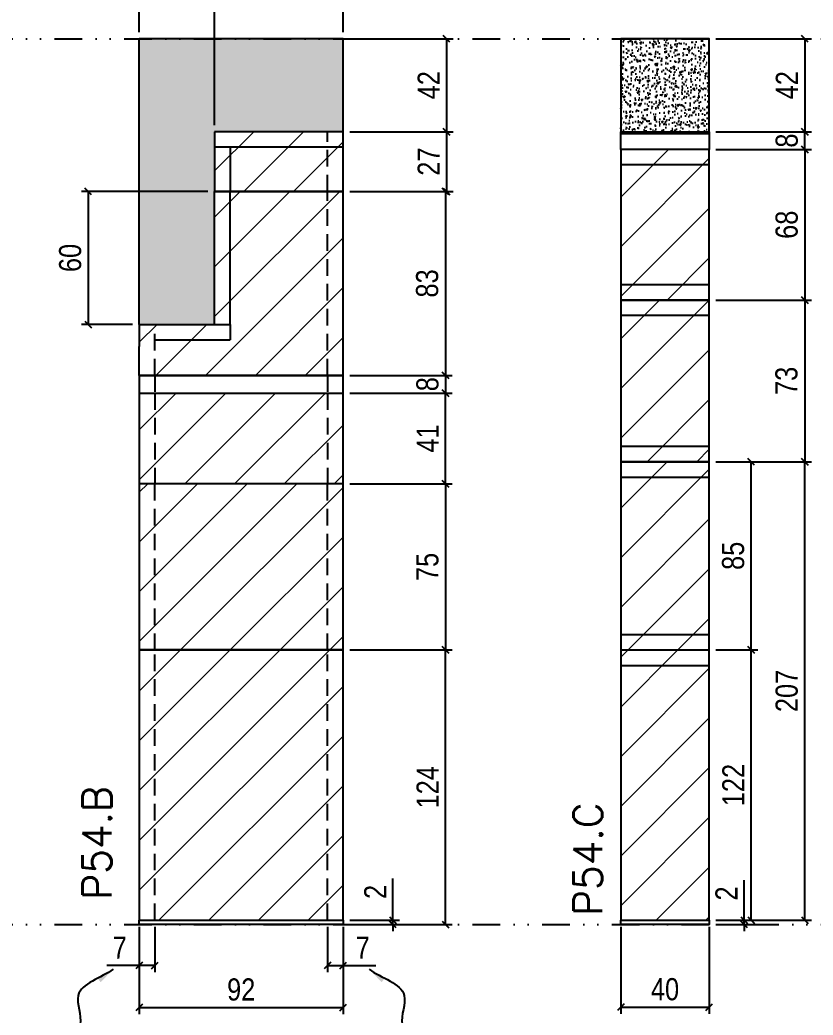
# Model space of a CAD drawing. Extents: x 28748 to 35002, y 14885 to 43501.
# Drawn here: x 34339.2 to 34697.4, y 33612.6 to 34061.9 of the extents above; entities that cross this region are included whole.
import ezdxf

# ---------------------------------------------------------------- set-up
doc = ezdxf.new("R2010")
doc.units = 0
doc.linetypes.add('DIVIDE2', pattern=[0.625, 0.25, -0.125, 0, -0.125, 0, -0.125])
doc.linetypes.add('HIDDEN', pattern=[0.375, 0.25, -0.125])
for name, color, linetype in [('COTA', 241, 'Continuous'), ('Nível', 160, 'Continuous'), ('Painéis', 200, 'Continuous'), ('SARR_2.2x7', 40, 'Continuous'), ('Sarrafo de Pressão', 42, 'HIDDEN')]:
    doc.layers.add(name, color=color, linetype=linetype)
doc.layers.add('Hachura', color=251, linetype='Continuous', lineweight=9)
doc.layers.add('Texto Seção', color=7, linetype='Continuous', lineweight=15)
doc.styles.add('COTA TECNICA', font='techl___.ttf', dxfattribs={"height": 10})
doc.styles.add('COTA TECNICA-50', font='techl___.ttf', dxfattribs={"height": 10})
doc.styles.add('REGUA-120', font='ROMANS.shx', dxfattribs={"height": 15})
doc.styles.get("Standard").update_dxf_attribs({"font": 'arial.ttf'})
doc.dimstyles.new('COTA PAINEL-50', dxfattribs={"dimtxt": 10, "dimasz": 3, "dimexe": 3, "dimexo": 3, "dimgap": 3, "dimtad": 1, "dimdec": 1, "dimzin": 12, "dimdsep": 46, "dimtxsty": 'COTA TECNICA-50', "dimblk1": 'OBLIQUE', "dimblk2": 'OBLIQUE', "dimsah": 1, "dimcen": 0.9, "dimclrd": 4, "dimclre": 4, "dimclrt": 240, "dimadec": 1, "dimazin": 3, "dimtfac": 1, "dimtdec": 1, "dimtmove": 0, "dimatfit": 3, "dimfxl": 1, "dimtolj": 1, "dimtzin": 12, "dimarcsym": 0})
doc.dimstyles.new('PAINEL', dxfattribs={"dimtxt": 10, "dimasz": 3, "dimexe": 3, "dimexo": 3, "dimgap": 3, "dimtad": 1, "dimdec": 1, "dimzin": 12, "dimdsep": 46, "dimtxsty": 'COTA TECNICA', "dimblk1": 'OBLIQUE', "dimblk2": 'OBLIQUE', "dimsah": 1, "dimcen": 0.9, "dimclrd": 4, "dimclre": 4, "dimclrt": 240, "dimadec": 1, "dimazin": 3, "dimtfac": 1, "dimtdec": 1, "dimtmove": 0, "dimatfit": 3, "dimfxl": 1, "dimtolj": 1, "dimtzin": 12, "dimarcsym": 0})
doc.dimstyles.get("Standard").update_dxf_attribs({"dimtxt": 0.18, "dimasz": 0.18, "dimexe": 0.18, "dimexo": 0.0625, "dimgap": 0.09, "dimtad": 0, "dimtih": 1, "dimtoh": 1, "dimdec": 4, "dimzin": 0, "dimdsep": 46, "dimtxsty": 'Standard', "dimcen": 0.09, "dimadec": 0, "dimazin": 0, "dimtfac": 1, "dimtdec": 4, "dimtofl": 0, "dimtmove": 0, "dimatfit": 3, "dimfxl": 1, "dimtolj": 1, "dimtzin": 0, "dimarcsym": 0})
pattern_1 = [(45, (-97094.607, 8260.539), (-11.2253202, 11.2253202), [])]

# ---------------------------------------------------------------- blocks, each defined once
blk = doc.blocks.new('_Oblique')
at = {"color": 0, "linetype": 'ByBlock', "lineweight": -2}
blk.add_line((-0.5, -0.5), (0.5, 0.5), dxfattribs=at)
blk = doc.blocks.new('*D1343')
at = {"layer": 'COTA', "color": 4, "lineweight": -2, "transparency": 16777216}
for p, q in [((34393.13, 33652.43), (34393.13, 33612.97)), ((34485.13, 33652.43), (34485.13, 33612.97)), ((34393.13, 33615.97), (34485.13, 33615.97))]:
    blk.add_line(p, q, dxfattribs=at)
at = {"layer": 'Defpoints', "color": 0, "transparency": 16777216}
for p in [(34393.13, 33655.43), (34485.13, 33655.43), (34485.13, 33615.97)]:
    blk.add_point(p, dxfattribs=at)
at = {"layer": 'COTA', "color": 4, "lineweight": -2, "transparency": 16777216, "xscale": 3, "yscale": 3, "zscale": 3, "rotation": 180}
blk.add_blockref('_Oblique', (34393.13, 33615.97), dxfattribs=at)
at = {"layer": 'COTA', "color": 4, "lineweight": -2, "transparency": 16777216, "xscale": 3, "yscale": 3, "zscale": 3}
blk.add_blockref('_Oblique', (34485.13, 33615.97), dxfattribs=at)
at = {"layer": 'COTA', "color": 240, "transparency": 16777216, "insert": (34439.13, 33624.06), "char_height": 10, "attachment_point": 5, "style": 'COTA TECNICA'}
blk.add_mtext('\\A1;92', dxfattribs=at)
blk = doc.blocks.new('*D1344')
at = {"layer": 'COTA', "color": 4, "lineweight": -2, "transparency": 16777216}
for p, q in [((34393.13, 33650.43), (34393.13, 33631.92)), ((34400.13, 33652.43), (34400.13, 33631.92)), ((34393.13, 33634.92), (34378.4, 33634.92)), ((34400.13, 33634.92), (34393.13, 33634.92))]:
    blk.add_line(p, q, dxfattribs=at)
at = {"layer": 'Defpoints', "color": 0, "transparency": 16777216}
for p in [(34393.13, 33653.43), (34400.13, 33655.43), (34393.13, 33634.92)]:
    blk.add_point(p, dxfattribs=at)
at = {"layer": 'COTA', "color": 4, "lineweight": -2, "transparency": 16777216, "xscale": 3, "yscale": 3, "zscale": 3, "rotation": 180}
blk.add_blockref('_Oblique', (34393.13, 33634.92), dxfattribs=at)
at = {"layer": 'COTA', "color": 4, "lineweight": -2, "transparency": 16777216, "xscale": 3, "yscale": 3, "zscale": 3}
blk.add_blockref('_Oblique', (34400.13, 33634.92), dxfattribs=at)
at = {"layer": 'COTA', "color": 240, "transparency": 16777216, "insert": (34384.27, 33642.99), "char_height": 10, "attachment_point": 5, "style": 'COTA TECNICA-50'}
blk.add_mtext('\\A1;7', dxfattribs=at)
blk = doc.blocks.new('*D1345')
at = {"layer": 'COTA', "color": 4, "lineweight": -2, "transparency": 16777216}
for p, q in [((34478.13, 33652.43), (34478.13, 33631.92)), ((34485.13, 33650.43), (34485.13, 33631.92)), ((34478.13, 33634.92), (34485.13, 33634.92)), ((34485.13, 33634.92), (34499.86, 33634.92))]:
    blk.add_line(p, q, dxfattribs=at)
at = {"layer": 'Defpoints', "color": 0, "transparency": 16777216}
for p in [(34478.13, 33655.43), (34485.13, 33653.43), (34485.13, 33634.92)]:
    blk.add_point(p, dxfattribs=at)
at = {"layer": 'COTA', "color": 4, "lineweight": -2, "transparency": 16777216, "xscale": 3, "yscale": 3, "zscale": 3, "rotation": 180}
blk.add_blockref('_Oblique', (34478.13, 33634.92), dxfattribs=at)
at = {"layer": 'COTA', "color": 4, "lineweight": -2, "transparency": 16777216, "xscale": 3, "yscale": 3, "zscale": 3}
blk.add_blockref('_Oblique', (34485.13, 33634.92), dxfattribs=at)
at = {"layer": 'COTA', "color": 240, "transparency": 16777216, "insert": (34494, 33642.99), "char_height": 10, "attachment_point": 5, "style": 'COTA TECNICA-50'}
blk.add_mtext('\\A1;7', dxfattribs=at)
blk = doc.blocks.new('*D1346')
at = {"layer": 'COTA', "color": 4, "lineweight": -2, "transparency": 16777216}
for p, q in [((34488.13, 33777.43), (34534.37, 33777.43)), ((34531.37, 33653.43), (34531.37, 33777.43)), ((34488.13, 33653.43), (34534.37, 33653.43))]:
    blk.add_line(p, q, dxfattribs=at)
at = {"layer": 'Defpoints', "color": 0, "transparency": 16777216}
for p in [(34485.13, 33777.43), (34531.37, 33777.43), (34485.13, 33653.43)]:
    blk.add_point(p, dxfattribs=at)
at = {"layer": 'COTA', "color": 4, "lineweight": -2, "transparency": 16777216, "xscale": 3, "yscale": 3, "zscale": 3}
for p, rotation in [((34531.37, 33777.43), 90), ((34531.37, 33653.43), 270)]:
    blk.add_blockref('_Oblique', p, dxfattribs=dict(at, rotation=rotation))
at = {"layer": 'COTA', "color": 240, "transparency": 16777216, "insert": (34523.3, 33715.43), "char_height": 10, "attachment_point": 5, "rotation": 90, "style": 'COTA TECNICA-50'}
blk.add_mtext('\\A1;124', dxfattribs=at)
blk = doc.blocks.new('*D1347')
at = {"layer": 'COTA', "color": 4, "lineweight": -2, "transparency": 16777216}
for p, q in [((34507.66, 33655.43), (34507.66, 33674.23)), ((34488.13, 33655.43), (34510.66, 33655.43)), ((34488.13, 33653.43), (34510.66, 33653.43)), ((34507.66, 33653.43), (34507.66, 33655.43)), ((34507.66, 33653.43), (34507.66, 33650.43))]:
    blk.add_line(p, q, dxfattribs=at)
at = {"layer": 'Defpoints', "color": 0, "transparency": 16777216}
for p in [(34485.13, 33655.43), (34485.13, 33653.43), (34507.66, 33653.43)]:
    blk.add_point(p, dxfattribs=at)
at = {"layer": 'COTA', "color": 4, "lineweight": -2, "transparency": 16777216, "xscale": 3, "yscale": 3, "zscale": 3}
for p, rotation in [((34507.66, 33655.43), 270), ((34507.66, 33653.43), 90)]:
    blk.add_blockref('_Oblique', p, dxfattribs=dict(at, rotation=rotation))
at = {"layer": 'COTA', "color": 240, "transparency": 16777216, "insert": (34499.66, 33668.17), "char_height": 10, "attachment_point": 5, "rotation": 90, "style": 'COTA TECNICA-50'}
blk.add_mtext('\\A1;2', dxfattribs=at)
blk = doc.blocks.new('*D1348')
at = {"layer": 'COTA', "color": 4, "linetype": 'ByBlock', "lineweight": -2, "transparency": 16777216}
for p, q in [((34488.13, 33852.43), (34534.37, 33852.43)), ((34531.37, 33852.43), (34531.37, 33777.43)), ((34488.13, 33777.43), (34534.37, 33777.43))]:
    blk.add_line(p, q, dxfattribs=at)
at = {"layer": 'Defpoints', "color": 0, "linetype": 'ByBlock', "transparency": 16777216}
for p in [(34485.13, 33852.43), (34485.13, 33777.43), (34531.37, 33777.43)]:
    blk.add_point(p, dxfattribs=at)
at = {"layer": 'COTA', "color": 4, "linetype": 'ByBlock', "lineweight": -2, "transparency": 16777216, "xscale": 3, "yscale": 3, "zscale": 3}
for p, rotation in [((34531.37, 33852.43), 90), ((34531.37, 33777.43), 270)]:
    blk.add_blockref('_Oblique', p, dxfattribs=dict(at, rotation=rotation))
at = {"layer": 'COTA', "color": 240, "linetype": 'ByBlock', "transparency": 16777216, "insert": (34523.26, 33814.93), "char_height": 10, "attachment_point": 5, "rotation": 90, "style": 'COTA TECNICA'}
blk.add_mtext('\\A1;75', dxfattribs=at)
blk = doc.blocks.new('*D1259')
at = {"layer": 'COTA', "color": 4, "lineweight": -2, "transparency": 16777216}
for p, q in [((34610.5, 33652.43), (34610.5, 33613.08)), ((34650.5, 33652.43), (34650.5, 33613.08)), ((34610.5, 33616.08), (34650.5, 33616.08))]:
    blk.add_line(p, q, dxfattribs=at)
at = {"layer": 'Defpoints', "color": 0, "transparency": 16777216}
for p in [(34610.5, 33655.43), (34650.5, 33655.43), (34650.5, 33616.08)]:
    blk.add_point(p, dxfattribs=at)
at = {"layer": 'COTA', "color": 4, "lineweight": -2, "transparency": 16777216, "xscale": 3, "yscale": 3, "zscale": 3, "rotation": 180}
blk.add_blockref('_Oblique', (34610.5, 33616.08), dxfattribs=at)
at = {"layer": 'COTA', "color": 4, "lineweight": -2, "transparency": 16777216, "xscale": 3, "yscale": 3, "zscale": 3}
blk.add_blockref('_Oblique', (34650.5, 33616.08), dxfattribs=at)
at = {"layer": 'COTA', "color": 240, "transparency": 16777216, "insert": (34630.5, 33624.18), "char_height": 10, "attachment_point": 5, "style": 'COTA TECNICA'}
blk.add_mtext('\\A1;40', dxfattribs=at)
blk = doc.blocks.new('*D1260')
at = {"layer": 'COTA', "color": 4, "lineweight": -2, "transparency": 16777216}
for p, q in [((34666.24, 33655.43), (34666.24, 33673.54)), ((34653.5, 33655.43), (34669.24, 33655.43)), ((34653.5, 33653.43), (34669.24, 33653.43)), ((34666.24, 33653.43), (34666.24, 33655.43)), ((34666.24, 33653.43), (34666.24, 33650.43))]:
    blk.add_line(p, q, dxfattribs=at)
at = {"layer": 'Defpoints', "color": 0, "transparency": 16777216}
for p in [(34650.5, 33655.43), (34650.5, 33653.43), (34666.24, 33655.43)]:
    blk.add_point(p, dxfattribs=at)
at = {"layer": 'COTA', "color": 4, "lineweight": -2, "transparency": 16777216, "xscale": 3, "yscale": 3, "zscale": 3}
for p, rotation in [((34666.24, 33655.43), 270), ((34666.24, 33653.43), 90)]:
    blk.add_blockref('_Oblique', p, dxfattribs=dict(at, rotation=rotation))
at = {"layer": 'COTA', "color": 240, "transparency": 16777216, "insert": (34658.24, 33667.48), "char_height": 10, "attachment_point": 5, "rotation": 90, "style": 'COTA TECNICA-50'}
blk.add_mtext('\\A1;2', dxfattribs=at)
blk = doc.blocks.new('*D1998')
at = {"layer": 'COTA', "color": 4, "linetype": 'ByBlock', "lineweight": -2, "transparency": 16777216}
for p, q in [((34653.5, 33862.43), (34696.59, 33862.43)), ((34693.59, 33655.43), (34693.59, 33862.43)), ((34653.5, 33655.43), (34696.59, 33655.43))]:
    blk.add_line(p, q, dxfattribs=at)
at = {"layer": 'Defpoints', "color": 0, "linetype": 'ByBlock', "transparency": 16777216}
for p in [(34650.5, 33862.43), (34693.59, 33862.43), (34650.5, 33655.43)]:
    blk.add_point(p, dxfattribs=at)
at = {"layer": 'COTA', "color": 4, "linetype": 'ByBlock', "lineweight": -2, "transparency": 16777216, "xscale": 3, "yscale": 3, "zscale": 3}
for p, rotation in [((34693.59, 33862.43), 90), ((34693.59, 33655.43), 270)]:
    blk.add_blockref('_Oblique', p, dxfattribs=dict(at, rotation=rotation))
at = {"layer": 'COTA', "color": 240, "linetype": 'ByBlock', "transparency": 16777216, "insert": (34685.48, 33758.93), "char_height": 10, "attachment_point": 5, "rotation": 90, "style": 'COTA TECNICA'}
blk.add_mtext('\\A1;207', dxfattribs=at)
blk = doc.blocks.new('*D1999')
at = {"layer": 'COTA', "color": 4, "linetype": 'ByBlock', "lineweight": -2, "transparency": 16777216}
for p, q in [((34653.5, 33777.43), (34672.41, 33777.43)), ((34669.41, 33655.43), (34669.41, 33777.43)), ((34653.5, 33655.43), (34672.41, 33655.43))]:
    blk.add_line(p, q, dxfattribs=at)
at = {"layer": 'Defpoints', "color": 0, "linetype": 'ByBlock', "transparency": 16777216}
for p in [(34650.5, 33777.43), (34669.41, 33777.43), (34650.5, 33655.43)]:
    blk.add_point(p, dxfattribs=at)
at = {"layer": 'COTA', "color": 4, "linetype": 'ByBlock', "lineweight": -2, "transparency": 16777216, "xscale": 3, "yscale": 3, "zscale": 3}
for p, rotation in [((34669.41, 33777.43), 90), ((34669.41, 33655.43), 270)]:
    blk.add_blockref('_Oblique', p, dxfattribs=dict(at, rotation=rotation))
at = {"layer": 'COTA', "color": 240, "linetype": 'ByBlock', "transparency": 16777216, "insert": (34661.35, 33716.43), "char_height": 10, "attachment_point": 5, "rotation": 90, "style": 'COTA TECNICA'}
blk.add_mtext('\\A1;122', dxfattribs=at)
blk = doc.blocks.new('*D2000')
at = {"layer": 'COTA', "color": 4, "linetype": 'ByBlock', "lineweight": -2, "transparency": 16777216}
for p, q in [((34653.5, 33862.43), (34672.41, 33862.43)), ((34669.41, 33777.43), (34669.41, 33862.43)), ((34653.5, 33777.43), (34672.41, 33777.43))]:
    blk.add_line(p, q, dxfattribs=at)
at = {"layer": 'Defpoints', "color": 0, "linetype": 'ByBlock', "transparency": 16777216}
for p in [(34650.5, 33862.43), (34669.41, 33862.43), (34650.5, 33777.43)]:
    blk.add_point(p, dxfattribs=at)
at = {"layer": 'COTA', "color": 4, "linetype": 'ByBlock', "lineweight": -2, "transparency": 16777216, "xscale": 3, "yscale": 3, "zscale": 3}
for p, rotation in [((34669.41, 33862.43), 90), ((34669.41, 33777.43), 270)]:
    blk.add_blockref('_Oblique', p, dxfattribs=dict(at, rotation=rotation))
at = {"layer": 'COTA', "color": 240, "linetype": 'ByBlock', "transparency": 16777216, "insert": (34661.28, 33819.93), "char_height": 10, "attachment_point": 5, "rotation": 90, "style": 'COTA TECNICA'}
blk.add_mtext('\\A1;85', dxfattribs=at)
blk = doc.blocks.new('*D1263')
at = {"layer": 'COTA', "color": 4, "linetype": 'ByBlock', "lineweight": -2, "transparency": 16777216}
for p, q in [((34653.5, 33935.43), (34696.59, 33935.43)), ((34693.59, 33935.43), (34693.59, 33862.43)), ((34653.5, 33862.43), (34696.59, 33862.43))]:
    blk.add_line(p, q, dxfattribs=at)
at = {"layer": 'Defpoints', "color": 0, "linetype": 'ByBlock', "transparency": 16777216}
for p in [(34650.5, 33935.43), (34650.5, 33862.43), (34693.59, 33862.43)]:
    blk.add_point(p, dxfattribs=at)
at = {"layer": 'COTA', "color": 4, "linetype": 'ByBlock', "lineweight": -2, "transparency": 16777216, "xscale": 3, "yscale": 3, "zscale": 3}
for p, rotation in [((34693.59, 33935.43), 90), ((34693.59, 33862.43), 270)]:
    blk.add_blockref('_Oblique', p, dxfattribs=dict(at, rotation=rotation))
at = {"layer": 'COTA', "color": 240, "linetype": 'ByBlock', "transparency": 16777216, "insert": (34685.37, 33898.93), "char_height": 10, "attachment_point": 5, "rotation": 90, "style": 'COTA TECNICA'}
blk.add_mtext('\\A1;73', dxfattribs=at)
blk = doc.blocks.new('*D2028')
at = {"layer": 'COTA', "color": 4, "lineweight": -2, "transparency": 16777216}
for p, q in [((34653.5, 34053.43), (34696.59, 34053.43)), ((34693.59, 34053.43), (34693.59, 34011.43)), ((34653.5, 34011.43), (34696.59, 34011.43))]:
    blk.add_line(p, q, dxfattribs=at)
at = {"layer": 'Defpoints', "color": 0, "transparency": 16777216}
for p in [(34650.5, 34053.43), (34650.5, 34011.43), (34693.59, 34011.43)]:
    blk.add_point(p, dxfattribs=at)
at = {"layer": 'COTA', "color": 4, "lineweight": -2, "transparency": 16777216, "xscale": 3, "yscale": 3, "zscale": 3}
for p, rotation in [((34693.59, 34053.43), 90), ((34693.59, 34011.43), 270)]:
    blk.add_blockref('_Oblique', p, dxfattribs=dict(at, rotation=rotation))
at = {"layer": 'COTA', "color": 240, "transparency": 16777216, "insert": (34685.51, 34032.43), "char_height": 10, "attachment_point": 5, "rotation": 90, "style": 'COTA TECNICA-50'}
blk.add_mtext('\\A1;42', dxfattribs=at)
blk = doc.blocks.new('*D2114')
at = {"layer": 'COTA', "color": 4, "lineweight": -2, "transparency": 16777216}
for p, q in [((34653.5, 34003.43), (34696.59, 34003.43)), ((34693.59, 34003.43), (34693.59, 33935.43)), ((34653.5, 33935.43), (34696.59, 33935.43))]:
    blk.add_line(p, q, dxfattribs=at)
at = {"layer": 'Defpoints', "color": 0, "transparency": 16777216}
for p in [(34650.5, 34003.43), (34650.5, 33935.43), (34693.59, 33935.43)]:
    blk.add_point(p, dxfattribs=at)
at = {"layer": 'COTA', "color": 4, "lineweight": -2, "transparency": 16777216, "xscale": 3, "yscale": 3, "zscale": 3}
for p, rotation in [((34693.59, 34003.43), 90), ((34693.59, 33935.43), 270)]:
    blk.add_blockref('_Oblique', p, dxfattribs=dict(at, rotation=rotation))
at = {"layer": 'COTA', "color": 240, "transparency": 16777216, "insert": (34685.46, 33969.43), "char_height": 10, "attachment_point": 5, "rotation": 90, "style": 'COTA TECNICA'}
blk.add_mtext('\\A1;68', dxfattribs=at)
blk = doc.blocks.new('*D2117')
at = {"layer": 'COTA', "color": 4, "lineweight": -2, "transparency": 16777216}
for p, q in [((34488.13, 33984.43), (34534.37, 33984.43)), ((34531.37, 33984.43), (34531.37, 33901.43)), ((34488.13, 33901.43), (34534.37, 33901.43))]:
    blk.add_line(p, q, dxfattribs=at)
at = {"layer": 'Defpoints', "color": 0, "transparency": 16777216}
for p in [(34485.13, 33984.43), (34485.13, 33901.43), (34531.37, 33901.43)]:
    blk.add_point(p, dxfattribs=at)
at = {"layer": 'COTA', "color": 4, "lineweight": -2, "transparency": 16777216, "xscale": 3, "yscale": 3, "zscale": 3}
for p, rotation in [((34531.37, 33984.43), 90), ((34531.37, 33901.43), 270)]:
    blk.add_blockref('_Oblique', p, dxfattribs=dict(at, rotation=rotation))
at = {"layer": 'COTA', "color": 240, "transparency": 16777216, "insert": (34523.13, 33942.93), "char_height": 10, "attachment_point": 5, "rotation": 90, "style": 'COTA TECNICA-50'}
blk.add_mtext('\\A1;83', dxfattribs=at)
blk = doc.blocks.new('*D2119')
at = {"layer": 'COTA', "color": 4, "lineweight": -2, "transparency": 16777216}
for p, q in [((34488.13, 34011.43), (34534.87, 34011.43)), ((34531.87, 34011.43), (34531.87, 33984.43)), ((34488.13, 33984.43), (34534.87, 33984.43))]:
    blk.add_line(p, q, dxfattribs=at)
at = {"layer": 'Defpoints', "color": 0, "transparency": 16777216}
for p in [(34485.13, 34011.43), (34485.13, 33984.43), (34531.87, 33984.43)]:
    blk.add_point(p, dxfattribs=at)
at = {"layer": 'COTA', "color": 4, "lineweight": -2, "transparency": 16777216, "xscale": 3, "yscale": 3, "zscale": 3}
for p, rotation in [((34531.87, 34011.43), 90), ((34531.87, 33984.43), 270)]:
    blk.add_blockref('_Oblique', p, dxfattribs=dict(at, rotation=rotation))
at = {"layer": 'COTA', "color": 240, "transparency": 16777216, "insert": (34523.8, 33997.93), "char_height": 10, "attachment_point": 5, "rotation": 90, "style": 'COTA TECNICA-50'}
blk.add_mtext('\\A1;27', dxfattribs=at)
blk = doc.blocks.new('*D2120')
at = {"layer": 'COTA', "color": 4, "lineweight": -2, "transparency": 16777216}
for p, q in [((34424.13, 33984.43), (34367.06, 33984.43)), ((34370.06, 33984.43), (34370.06, 33924.43)), ((34390.13, 33924.43), (34367.06, 33924.43))]:
    blk.add_line(p, q, dxfattribs=at)
at = {"layer": 'Defpoints', "color": 0, "transparency": 16777216}
for p in [(34427.13, 33984.43), (34370.06, 33924.43), (34393.13, 33924.43)]:
    blk.add_point(p, dxfattribs=at)
at = {"layer": 'COTA', "color": 4, "lineweight": -2, "transparency": 16777216, "xscale": 3, "yscale": 3, "zscale": 3}
for p, rotation in [((34370.06, 33984.43), 90), ((34370.06, 33924.43), 270)]:
    blk.add_blockref('_Oblique', p, dxfattribs=dict(at, rotation=rotation))
at = {"layer": 'COTA', "color": 240, "transparency": 16777216, "insert": (34361.96, 33954.43), "char_height": 10, "attachment_point": 5, "rotation": 90, "style": 'COTA TECNICA-50'}
blk.add_mtext('\\A1;60', dxfattribs=at)
blk = doc.blocks.new('*D2118')
at = {"layer": 'COTA', "color": 4, "lineweight": -2, "transparency": 16777216}
for p, q in [((34393.13, 34056.43), (34393.13, 34075.05)), ((34427.13, 34072.05), (34393.13, 34072.05)), ((34427.13, 34014.43), (34427.13, 34075.05))]:
    blk.add_line(p, q, dxfattribs=at)
at = {"layer": 'Defpoints', "color": 0, "transparency": 16777216}
for p in [(34393.13, 34072.05), (34393.13, 34053.43), (34427.13, 34011.43)]:
    blk.add_point(p, dxfattribs=at)
at = {"layer": 'COTA', "color": 4, "lineweight": -2, "transparency": 16777216, "xscale": 3, "yscale": 3, "zscale": 3, "rotation": 180}
blk.add_blockref('_Oblique', (34393.13, 34072.05), dxfattribs=at)
at = {"layer": 'COTA', "color": 4, "lineweight": -2, "transparency": 16777216, "xscale": 3, "yscale": 3, "zscale": 3}
blk.add_blockref('_Oblique', (34427.13, 34072.05), dxfattribs=at)
at = {"layer": 'COTA', "color": 240, "transparency": 16777216, "insert": (34410.13, 34080.27), "char_height": 10, "attachment_point": 5, "style": 'COTA TECNICA-50'}
blk.add_mtext('\\A1;34', dxfattribs=at)
blk = doc.blocks.new('*D2121')
at = {"layer": 'COTA', "color": 4, "lineweight": -2, "transparency": 16777216}
for p, q in [((34488.13, 34053.43), (34534.87, 34053.43)), ((34531.87, 34053.43), (34531.87, 34011.43)), ((34488.13, 34011.43), (34534.87, 34011.43))]:
    blk.add_line(p, q, dxfattribs=at)
at = {"layer": 'Defpoints', "color": 0, "transparency": 16777216}
for p in [(34485.13, 34053.43), (34485.13, 34011.43), (34531.87, 34011.43)]:
    blk.add_point(p, dxfattribs=at)
at = {"layer": 'COTA', "color": 4, "lineweight": -2, "transparency": 16777216, "xscale": 3, "yscale": 3, "zscale": 3}
for p, rotation in [((34531.87, 34053.43), 90), ((34531.87, 34011.43), 270)]:
    blk.add_blockref('_Oblique', p, dxfattribs=dict(at, rotation=rotation))
at = {"layer": 'COTA', "color": 240, "transparency": 16777216, "insert": (34523.8, 34032.43), "char_height": 10, "attachment_point": 5, "rotation": 90, "style": 'COTA TECNICA'}
blk.add_mtext('\\A1;42', dxfattribs=at)
blk = doc.blocks.new('*D2122')
at = {"layer": 'COTA', "color": 4, "lineweight": -2, "transparency": 16777216}
for p, q in [((34427.13, 34014.43), (34427.13, 34075.05)), ((34427.13, 34072.05), (34485.13, 34072.05)), ((34485.13, 34056.43), (34485.13, 34075.05))]:
    blk.add_line(p, q, dxfattribs=at)
at = {"layer": 'Defpoints', "color": 0, "transparency": 16777216}
for p in [(34485.13, 34072.05), (34485.13, 34053.43), (34427.13, 34011.43)]:
    blk.add_point(p, dxfattribs=at)
at = {"layer": 'COTA', "color": 4, "lineweight": -2, "transparency": 16777216, "xscale": 3, "yscale": 3, "zscale": 3, "rotation": 180}
blk.add_blockref('_Oblique', (34427.13, 34072.05), dxfattribs=at)
at = {"layer": 'COTA', "color": 4, "lineweight": -2, "transparency": 16777216, "xscale": 3, "yscale": 3, "zscale": 3}
blk.add_blockref('_Oblique', (34485.13, 34072.05), dxfattribs=at)
at = {"layer": 'COTA', "color": 240, "transparency": 16777216, "insert": (34456.13, 34080.18), "char_height": 10, "attachment_point": 5, "style": 'COTA TECNICA'}
blk.add_mtext('\\A1;58', dxfattribs=at)
blk = doc.blocks.new('*D2436')
at = {"layer": 'COTA', "color": 4, "lineweight": -2, "transparency": 16777216}
for p, q in [((34488.13, 33893.43), (34534.37, 33893.43)), ((34531.37, 33852.43), (34531.37, 33893.43)), ((34488.13, 33852.43), (34534.37, 33852.43))]:
    blk.add_line(p, q, dxfattribs=at)
at = {"layer": 'Defpoints', "color": 0, "transparency": 16777216}
for p in [(34485.13, 33893.43), (34531.37, 33893.43), (34485.13, 33852.43)]:
    blk.add_point(p, dxfattribs=at)
at = {"layer": 'COTA', "color": 4, "lineweight": -2, "transparency": 16777216, "xscale": 3, "yscale": 3, "zscale": 3}
for p, rotation in [((34531.37, 33893.43), 90), ((34531.37, 33852.43), 270)]:
    blk.add_blockref('_Oblique', p, dxfattribs=dict(at, rotation=rotation))
at = {"layer": 'COTA', "color": 240, "transparency": 16777216, "insert": (34523.3, 33872.93), "char_height": 10, "attachment_point": 5, "rotation": 90, "style": 'COTA TECNICA'}
blk.add_mtext('\\A1;41', dxfattribs=at)
blk = doc.blocks.new('*D2605')
at = {"layer": 'COTA', "color": 4, "lineweight": -2, "transparency": 16777216}
for p, q in [((34653.5, 34011.43), (34696.59, 34011.43)), ((34693.59, 34003.43), (34693.59, 34011.43)), ((34653.5, 34003.43), (34696.59, 34003.43))]:
    blk.add_line(p, q, dxfattribs=at)
at = {"layer": 'Defpoints', "color": 0, "transparency": 16777216}
for p in [(34650.5, 34011.43), (34693.59, 34011.43), (34650.5, 34003.43)]:
    blk.add_point(p, dxfattribs=at)
at = {"layer": 'COTA', "color": 4, "lineweight": -2, "transparency": 16777216, "xscale": 3, "yscale": 3, "zscale": 3}
for p, rotation in [((34693.59, 34011.43), 90), ((34693.59, 34003.43), 270)]:
    blk.add_blockref('_Oblique', p, dxfattribs=dict(at, rotation=rotation))
at = {"layer": 'COTA', "color": 240, "transparency": 16777216, "insert": (34685.49, 34007.43), "char_height": 10, "attachment_point": 5, "rotation": 90, "style": 'COTA TECNICA'}
blk.add_mtext('\\A1;8', dxfattribs=at)
blk = doc.blocks.new('*D2608')
at = {"layer": 'COTA', "color": 4, "lineweight": -2, "transparency": 16777216}
for p, q in [((34488.13, 33901.43), (34534.37, 33901.43)), ((34531.37, 33901.43), (34531.37, 33893.43)), ((34488.13, 33893.43), (34534.37, 33893.43))]:
    blk.add_line(p, q, dxfattribs=at)
at = {"layer": 'Defpoints', "color": 0, "transparency": 16777216}
for p in [(34485.13, 33901.43), (34485.13, 33893.43), (34531.37, 33893.43)]:
    blk.add_point(p, dxfattribs=at)
at = {"layer": 'COTA', "color": 4, "lineweight": -2, "transparency": 16777216, "xscale": 3, "yscale": 3, "zscale": 3}
for p, rotation in [((34531.37, 33901.43), 90), ((34531.37, 33893.43), 270)]:
    blk.add_blockref('_Oblique', p, dxfattribs=dict(at, rotation=rotation))
at = {"layer": 'COTA', "color": 240, "transparency": 16777216, "insert": (34523.27, 33897.43), "char_height": 10, "attachment_point": 5, "rotation": 90, "style": 'COTA TECNICA'}
blk.add_mtext('\\A1;8', dxfattribs=at)

msp = doc.modelspace()

# ---------------------------------------------------------------- hatches: boundary and pattern name
at = {"layer": 'COTA', "linetype": 'ByBlock'}
h = msp.add_hatch(dxfattribs=at)
h.set_pattern_fill('AR-CONC', color=256, scale=0.03)
h.set_pattern_definition([(50, (0, 49), (5.46554007, -0.47817257), [0.5715, -6.2865]), (355, (0, 49), (-1.05730264, 5.73170536), [0.4572, -5.0292175]), (100.451445, (0.4555, 48.96), (4.4082374, 5.25353256), [0.48570026, -5.34270734]), (46.1842, (0, 50.524), (8.1323712, -1.2612698), [0.85725, -9.42975]), (96.635558, (0.678, 50.419), (7.122124, 7.4227837), [0.7285507, -8.0140682]), (351.184151, (0, 50.524), (7.122124, 7.4227837), [0.685799, -7.543792]), (21, (0.762, 50.143), (4.54843174, -3.06795595), [0.5715, -6.2865]), (326, (0.762, 50.143), (1.85406085, 5.525639), [0.4572, -5.0292]), (71.451445, (1.141, 49.8873), (6.4024926, 2.45768307), [0.48570026, -5.3426981]), (37.5, (0, 49), (0.0926581, 2.53665117), [0, -4.96824, 0, -5.1054, 0, -5.04825]), (7.5, (0, 49), (2.00458988, 3.00541724), [0, -2.91084, 0, -4.85394, 0, -1.92405]), (327.5, (-1.6993, 49), (4.067717855, -0.17186232), [0, -1.905, 0, -5.9436, 0, -7.8867]), (317.5, (-2.4613, 49), (4.44387544, 0.76279473), [0, -2.4765, 0, -3.94716, 0, -5.6007])])
h.paths.add_polyline_path([(34393.13, 34053.43), (34393.13, 33924.43), (34427.13, 33924.43), (34427.13, 33984.43), (34427.13, 34011.43), (34485.13, 34011.43), (34485.13, 34053.43)])
h = msp.add_hatch(dxfattribs=at)
h.set_pattern_fill('AR-CONC', color=256, scale=0.03)
h.set_pattern_definition([(50, (30567.8086, 47094.0612), (5.46554, -0.4781726), [0.5715, -6.2865]), (355, (30567.8086, 47094.061), (-1.0573026, 5.7317054), [0.4572, -5.0292175]), (100.451445, (30568.264, 47094.0214), (4.4082374, 5.2535326), [0.4857003, -5.3427073]), (46.1842, (30567.8086, 47095.585), (8.1323712, -1.26127), [0.85725, -9.42975]), (96.63556, (30568.486, 47095.48), (7.122124, 7.4227837), [0.7285507, -8.014068]), (351.18415, (30567.809, 47095.585), (7.122124, 7.4227837), [0.685799, -7.543792]), (21, (30568.5706, 47095.2042), (4.5484317, -3.067956), [0.5715, -6.2865]), (326, (30568.5706, 47095.204), (1.8540609, 5.525639), [0.4572, -5.0292]), (71.451445, (30568.9496, 47094.9486), (6.4024926, 2.457683), [0.4857003, -5.3426981]), (37.5, (30567.8086, 47094.0612), (0.0926581, 2.53665117), [0, -4.96824, 0, -5.1054, 0, -5.04825]), (7.5, (30567.8086, 47094.0612), (2.0045899, 3.00541724), [0, -2.91084, 0, -4.85394, 0, -1.92405]), (327.5, (30566.1093, 47094.0612), (4.06771786, -0.17186232), [0, -1.905, 0, -5.9436, 0, -7.8867]), (317.5, (30565.3473, 47094.0612), (4.4438754, 0.7627947), [0, -2.4765, 0, -3.94716, 0, -5.6007])])
h.paths.add_polyline_path([(34650.5, 34053.43), (34610.5, 34053.43), (34610.5, 34011.43), (34650.5, 34011.43)])
at = {"layer": 'Hachura'}
h = msp.add_hatch(dxfattribs=at)
h.set_pattern_fill('ANSI31', color=256, scale=5)
h.set_pattern_definition([(45, (283.23, 7), (-11.22532, 11.22532), [])])
h.paths.add_polyline_path([(34427.13, 33984.43), (34485.13, 33984.43), (34485.13, 34011.43), (34427.13, 34011.43)], flags=17)
h = msp.add_hatch(dxfattribs=at)
h.set_pattern_fill('ANSI31', color=256, scale=5)
h.paths.add_polyline_path([(34650.5, 34003.43), (34610.5, 34003.43), (34610.5, 33935.43), (34650.5, 33935.43)])
h = msp.add_hatch(dxfattribs=at)
h.set_pattern_fill('ANSI31', color=256, scale=5)
h.set_pattern_definition([(45, (283.23, 31), (-11.22532, 11.22532), [])])
h.paths.add_polyline_path([(34393.13, 33924.43), (34393.13, 33914.43), (34393.13, 33901.43), (34485.13, 33901.43), (34485.13, 33976.43), (34485.13, 33984.43), (34427.13, 33984.43), (34427.13, 33924.43)])
h = msp.add_hatch(dxfattribs=at)
h.set_pattern_fill('ANSI31', color=256, scale=5)
h.set_pattern_definition([(45, (30567.809, 47005.061), (-11.22532, 11.22532), [])])
h.paths.add_polyline_path([(34610.5, 33935.43), (34610.5, 33862.43), (34650.5, 33862.43), (34650.5, 33935.43)])
h = msp.add_hatch(dxfattribs=at)
h.set_pattern_fill('ANSI31', color=256, scale=5)
h.paths.add_polyline_path([(34485.13, 33893.43), (34393.13, 33893.43), (34393.13, 33852.43), (34485.13, 33852.43)])
at = {"layer": 'Hachura', "linetype": 'ByBlock'}
h = msp.add_hatch(dxfattribs=at)
h.set_pattern_fill('ANSI31', color=256, scale=5)
h.set_pattern_definition(pattern_1)
h.paths.add_polyline_path([(34650.5, 33862.43), (34610.5, 33862.43), (34610.5, 33777.43), (34650.5, 33777.43)])
h = msp.add_hatch(dxfattribs=at)
h.set_pattern_fill('ANSI31', color=256, scale=5)
h.set_pattern_definition(pattern_1)
h.paths.add_polyline_path([(34393.13, 33852.43), (34393.13, 33777.43), (34485.13, 33777.43), (34485.13, 33852.43)])
h = msp.add_hatch(dxfattribs=at)
h.set_pattern_fill('ANSI31', color=256, scale=5)
h.set_pattern_definition(pattern_1)
h.paths.add_polyline_path([(34485.13, 33777.43), (34393.13, 33777.43), (34393.13, 33655.43), (34485.13, 33655.43)])
h = msp.add_hatch(dxfattribs=at)
h.set_pattern_fill('ANSI31', color=256, scale=5)
h.set_pattern_definition(pattern_1)
h.paths.add_polyline_path([(34650.5, 33777.43), (34610.5, 33777.43), (34610.5, 33655.43), (34650.5, 33655.43)])

# ---------------------------------------------------------------- linework, layer by layer
at = {"layer": 'COTA', "linetype": 'ByBlock'}
for p, q in [((34393.13, 33924.43), (34393.13, 34053.43)), ((34485.13, 34053.43), (34393.13, 34053.43)), ((34485.13, 34011.43), (34485.13, 34053.43))]:
    msp.add_line(p, q, dxfattribs=at)
msp.add_lwpolyline([(34610.5, 34011.43), (34650.5, 34011.43), (34650.5, 34053.43), (34610.5, 34053.43)], close=True, dxfattribs=at)
at = {"layer": 'Nível', "color": 4, "linetype": 'DIVIDE2', "ltscale": 50}
for p, q in [((33946.05, 34053.43), (34956.39, 34053.43)), ((33946.05, 33653.43), (34956.39, 33653.43))]:
    msp.add_line(p, q, dxfattribs=at)
at = {"layer": 'Painéis'}
for p, q in [((34485.13, 34011.43), (34427.13, 34011.43)), ((34427.13, 34011.43), (34427.13, 33984.43)), ((34485.13, 33984.43), (34485.13, 34011.43)), ((34610.5, 34003.43), (34610.5, 34011.43)), ((34610.5, 34011.43), (34650.5, 34011.43)), ((34650.5, 34011.43), (34650.5, 34003.43)), ((34650.5, 34003.43), (34610.5, 34003.43)), ((34610.5, 34003.43), (34610.5, 33935.43)), ((34650.5, 34003.43), (34610.5, 34003.43)), ((34650.5, 33935.43), (34650.5, 34003.43)), ((34427.13, 33924.43), (34427.13, 33984.43)), ((34427.13, 33984.43), (34485.13, 33984.43)), ((34485.13, 33984.43), (34427.13, 33984.43)), ((34485.13, 33976.43), (34485.13, 33984.43)), ((34485.13, 33901.43), (34485.13, 33976.43)), ((34610.5, 33935.43), (34650.5, 33935.43)), ((34393.13, 33924.43), (34427.13, 33924.43)), ((34393.13, 33924.43), (34393.13, 33914.43)), ((34393.13, 33901.43), (34393.13, 33914.43)), ((34393.13, 33901.43), (34485.13, 33901.43)), ((34393.13, 33901.43), (34485.13, 33901.43)), ((34393.13, 33901.43), (34393.13, 33893.43)), ((34485.13, 33893.43), (34485.13, 33901.43)), ((34393.13, 33893.43), (34393.13, 33852.43)), ((34393.13, 33893.43), (34485.13, 33893.43)), ((34485.13, 33852.43), (34485.13, 33893.43)), ((34610.5, 33862.43), (34650.5, 33862.43)), ((34650.5, 33862.43), (34610.5, 33862.43)), ((34610.5, 33862.43), (34610.5, 33862.43)), ((34650.5, 33862.43), (34650.5, 33862.43)), ((34485.13, 33777.43), (34393.13, 33777.43)), ((34610.5, 33777.43), (34650.5, 33777.43))]:
    msp.add_line(p, q, dxfattribs=at)
at = {"layer": 'Painéis', "linetype": 'ByBlock'}
for p, q in [((34650.5, 33935.43), (34610.5, 33935.43)), ((34610.5, 33935.43), (34610.5, 33922.43)), ((34650.5, 33922.43), (34650.5, 33935.43)), ((34610.5, 33922.43), (34610.5, 33862.43)), ((34650.5, 33862.43), (34650.5, 33922.43)), ((34485.13, 33901.43), (34393.13, 33901.43)), ((34610.5, 33862.43), (34650.5, 33862.43))]:
    msp.add_line(p, q, dxfattribs=at)
at = {"layer": 'Painéis'}
for points in [[(34610.5, 33655.43), (34650.5, 33655.43), (34650.5, 33862.43), (34610.5, 33862.43)], [(34393.13, 33777.43), (34485.13, 33777.43), (34485.13, 33852.43), (34393.13, 33852.43)], [(34393.13, 33655.43), (34485.13, 33655.43), (34485.13, 33777.43), (34393.13, 33777.43)], [(34393.13, 33655.43), (34485.13, 33655.43), (34485.13, 33653.43), (34393.13, 33653.43)], [(34610.5, 33655.43), (34650.5, 33655.43), (34650.5, 33653.43), (34610.5, 33653.43)]]:
    msp.add_lwpolyline(points, close=True, dxfattribs=at)
at = {"layer": 'SARR_2.2x7'}
for p, q in [((34650.5, 34010.43), (34610.5, 34010.43)), ((34485.13, 34004.43), (34427.13, 34004.43)), ((34434.13, 34004.43), (34434.13, 33984.43)), ((34650.5, 33996.43), (34610.5, 33996.43)), ((34434.13, 33924.43), (34434.13, 33984.43)), ((34610.5, 33942.43), (34650.5, 33942.43)), ((34650.5, 33928.43), (34610.5, 33928.43)), ((34427.13, 33924.43), (34434.13, 33924.43)), ((34434.13, 33924.43), (34434.13, 33917.43)), ((34400.13, 33917.43), (34434.13, 33917.43)), ((34610.5, 33869.43), (34650.5, 33869.43)), ((34610.5, 33855.43), (34650.5, 33855.43)), ((34610.5, 33784.43), (34650.5, 33784.43)), ((34610.5, 33770.43), (34650.5, 33770.43))]:
    msp.add_line(p, q, dxfattribs=at)
at = {"layer": 'Sarrafo de Pressão', "ltscale": 30}
for p, q in [((34478.13, 33984.43), (34478.13, 34011.43)), ((34478.13, 33901.43), (34478.13, 33984.43)), ((34400.13, 33901.43), (34400.13, 33924.43)), ((34400.13, 33901.43), (34400.13, 33893.43)), ((34478.13, 33901.43), (34478.13, 33893.43)), ((34400.13, 33893.43), (34400.13, 33852.43)), ((34478.13, 33893.43), (34478.13, 33852.43)), ((34400.13, 33777.43), (34400.13, 33852.43)), ((34478.13, 33777.43), (34478.13, 33852.43)), ((34400.13, 33655.43), (34400.13, 33777.43)), ((34478.13, 33655.43), (34478.13, 33777.43))]:
    msp.add_line(p, q, dxfattribs=at)

# ---------------------------------------------------------------- texts
at = {"layer": 'Texto Seção', "char_height": 13, "width": 285.3299, "attachment_point": 7, "rotation": 90, "style": 'REGUA-120'}
for s, insert in [('P54.B', (34380.51, 33664.68)), ('P54.C', (34602.17, 33657.35))]:
    msp.add_mtext(s, dxfattribs=dict(at, insert=insert))

# ---------------------------------------------------------------- dimensions: what is measured, and where the dimension line sits
at = {"layer": 'COTA'}
for base, p1, p2, angle, dimstyle, picture, middle in [((34393.13, 34072.05), (34427.13, 34011.43), (34393.13, 34053.43), 180, 'COTA PAINEL-50', '*D2118', (34410.13, 34080.27)), ((34485.13, 34072.05), (34427.13, 34011.43), (34485.13, 34053.43), 180, 'PAINEL', '*D2122', (34456.13, 34080.18)), ((34531.87, 34011.43), (34485.13, 34053.43), (34485.13, 34011.43), 90, 'PAINEL', '*D2121', (34523.8, 34032.43)), ((34693.59, 34011.43), (34650.5, 34053.43), (34650.5, 34011.43), 90, 'COTA PAINEL-50', '*D2028', (34685.51, 34032.43)), ((34531.87, 33984.43), (34485.13, 34011.43), (34485.13, 33984.43), 90, 'COTA PAINEL-50', '*D2119', (34523.8, 33997.93)), ((34693.59, 33935.43), (34650.5, 34003.43), (34650.5, 33935.43), 90, 'PAINEL', '*D2114', (34685.46, 33969.43)), ((34370.06, 33924.43), (34427.13, 33984.43), (34393.13, 33924.43), 90, 'COTA PAINEL-50', '*D2120', (34361.96, 33954.43)), ((34531.37, 33901.43), (34485.13, 33984.43), (34485.13, 33901.43), 90, 'COTA PAINEL-50', '*D2117', (34523.13, 33942.93)), ((34531.37, 33893.43), (34485.13, 33852.43), (34485.13, 33893.43), 90, 'PAINEL', '*D2436', (34523.3, 33872.93)), ((34531.37, 33777.43), (34485.13, 33653.43), (34485.13, 33777.43), 90, 'COTA PAINEL-50', '*D1346', (34523.3, 33715.43)), ((34393.13, 33634.92), (34400.13, 33655.43), (34393.13, 33653.43), 180, 'COTA PAINEL-50', '*D1344', (34384.27, 33642.99))]:
    dim = msp.add_linear_dim(base=base, p1=p1, p2=p2, angle=angle, dimstyle=dimstyle, dxfattribs=at)
    dim.commit()
    dim.dimension.update_dxf_attribs({"geometry": picture, "text_midpoint": middle})
for base, p1, p2, dimstyle, picture, middle in [((34693.59, 34011.43), (34650.5, 34003.43), (34650.5, 34011.43), 'PAINEL', '*D2605', (34693.59, 34007.43)), ((34531.37, 33893.43), (34485.13, 33901.43), (34485.13, 33893.43), 'PAINEL', '*D2608', (34531.37, 33897.43)), ((34507.66, 33653.43), (34485.13, 33655.43), (34485.13, 33653.43), 'COTA PAINEL-50', '*D1347', (34507.66, 33668.17)), ((34666.24, 33655.43), (34650.5, 33653.43), (34650.5, 33655.43), 'COTA PAINEL-50', '*D1260', (34666.24, 33667.48))]:
    dim = msp.add_linear_dim(base=base, p1=p1, p2=p2, angle=90, dimstyle=dimstyle, dxfattribs=at)
    dim.commit()
    dim.dimension.update_dxf_attribs({"geometry": picture, "text_midpoint": middle, "dimtype": 160})
at = {"layer": 'COTA', "linetype": 'ByBlock'}
for base, p1, p2, picture, middle in [((34693.59, 33862.43), (34650.5, 33935.43), (34650.5, 33862.43), '*D1263', (34685.37, 33898.93)), ((34693.59, 33862.43), (34650.5, 33655.43), (34650.5, 33862.43), '*D1998', (34685.48, 33758.93)), ((34531.37, 33777.43), (34485.13, 33852.43), (34485.13, 33777.43), '*D1348', (34523.26, 33814.93)), ((34669.41, 33777.43), (34650.5, 33655.43), (34650.5, 33777.43), '*D1999', (34661.35, 33716.43))]:
    dim = msp.add_linear_dim(base=base, p1=p1, p2=p2, angle=90, dimstyle='PAINEL', dxfattribs=at)
    dim.commit()
    dim.dimension.update_dxf_attribs({"geometry": picture, "text_midpoint": middle})
dim = msp.add_linear_dim(base=(34669.41, 33862.43), p1=(34650.5, 33777.43), p2=(34650.5, 33862.43), angle=90, dimstyle='PAINEL', override={"dimtmove": 1}, dxfattribs=at)
dim.commit()
dim.dimension.update_dxf_attribs({"geometry": '*D2000', "text_midpoint": (34669.41, 33819.93), "dimtype": 160})
at = {"layer": 'COTA'}
for base, p1, p2, picture, middle in [((34485.13, 33615.97), (34393.13, 33655.43), (34485.13, 33655.43), '*D1343', (34439.13, 33624.06)), ((34650.5, 33616.08), (34610.5, 33655.43), (34650.5, 33655.43), '*D1259', (34630.5, 33624.18))]:
    dim = msp.add_linear_dim(base=base, p1=p1, p2=p2, dimstyle='PAINEL', override={"dimarcsym": 2}, dxfattribs=at)
    dim.commit()
    dim.dimension.update_dxf_attribs({"geometry": picture, "text_midpoint": middle})
dim = msp.add_linear_dim(base=(34485.13, 33634.92), p1=(34478.13, 33655.43), p2=(34485.13, 33653.43), dimstyle='COTA PAINEL-50', dxfattribs=at)
dim.commit()
dim.dimension.update_dxf_attribs({"geometry": '*D1345', "text_midpoint": (34494, 33642.99)})

# ---------------------------------------------------------------- leaders
at = {"layer": 'COTA', "path_type": 1}
for points in [[(34381.3, 33633.25), (34365.52, 33621.41), (34366.44, 33608.4), (34360.89, 33598.62)], [(34496.96, 33633.25), (34512.75, 33621.41), (34511.82, 33608.4), (34517.37, 33598.62)]]:
    msp.add_leader(points, dimstyle='Standard', override={"dimasz": 8}, dxfattribs=at)

doc.saveas('drawing.dxf')
